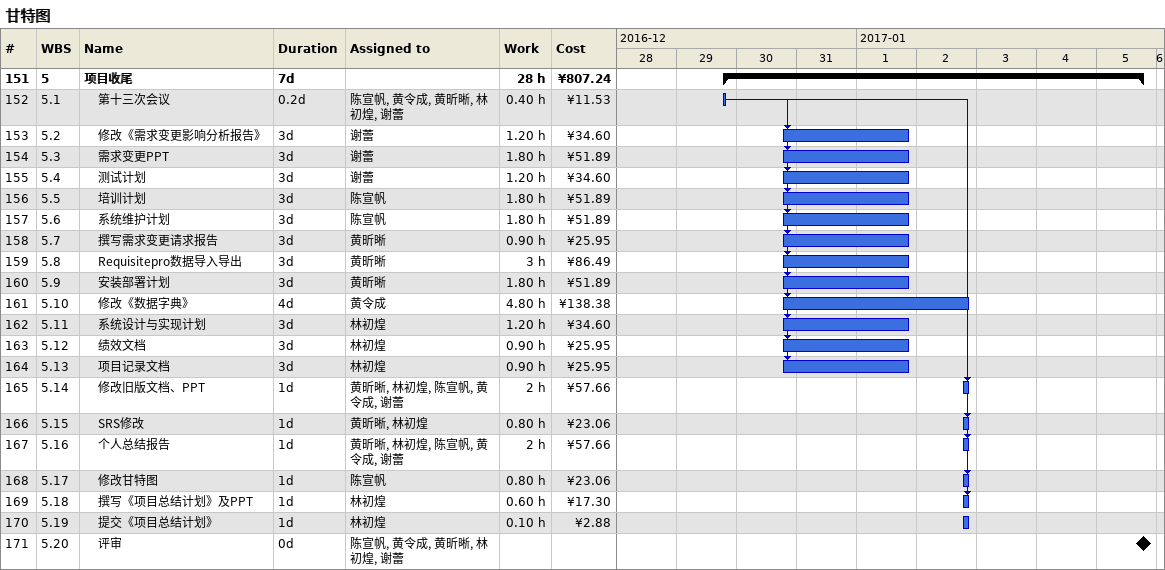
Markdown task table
甘特图

| ID | WBS | Task | Duration | Start | Finish | Predecessors | Resources | Work (h) | Cost (¥) |
|---|---|---|---|---|---|---|---|---|---|
| 151 | 5 | **项目收尾** | 7d | 2016-12-29 | 2017-01-05 |  |  | 28 | 807.24 |
| 152 | 5.1 | 第十三次会议 | 0.2d | 2016-12-29 | 2016-12-29 |  | 陈宣帆, 黄令成, 黄昕晰, 林初煌, 谢蕾 | 0.40 | 11.53 |
| 153 | 5.2 | 修改《需求变更影响分析报告》 | 3d | 2016-12-30 | 2017-01-01 | 152 | 谢蕾 | 1.20 | 34.60 |
| 154 | 5.3 | 需求变更PPT | 3d | 2016-12-30 | 2017-01-01 | 152 | 谢蕾 | 1.80 | 51.89 |
| 155 | 5.4 | 测试计划 | 3d | 2016-12-30 | 2017-01-01 | 152 | 谢蕾 | 1.20 | 34.60 |
| 156 | 5.5 | 培训计划 | 3d | 2016-12-30 | 2017-01-01 | 152 | 陈宣帆 | 1.80 | 51.89 |
| 157 | 5.6 | 系统维护计划 | 3d | 2016-12-30 | 2017-01-01 | 152 | 陈宣帆 | 1.80 | 51.89 |
| 158 | 5.7 | 撰写需求变更请求报告 | 3d | 2016-12-30 | 2017-01-01 | 152 | 黄昕晰 | 0.90 | 25.95 |
| 159 | 5.8 | Requisitepro数据导入导出 | 3d | 2016-12-30 | 2017-01-01 | 152 | 黄昕晰 | 3 | 86.49 |
| 160 | 5.9 | 安装部署计划 | 3d | 2016-12-30 | 2017-01-01 | 152 | 黄昕晰 | 1.80 | 51.89 |
| 161 | 5.10 | 修改《数据字典》 | 4d | 2016-12-30 | 2017-01-02 | 152 | 黄令成 | 4.80 | 138.38 |
| 162 | 5.11 | 系统设计与实现计划 | 3d | 2016-12-30 | 2017-01-01 | 152 | 林初煌 | 1.20 | 34.60 |
| 163 | 5.12 | 绩效文档 | 3d | 2016-12-30 | 2017-01-01 | 152 | 林初煌 | 0.90 | 25.95 |
| 164 | 5.13 | 项目记录文档 | 3d | 2016-12-30 | 2017-01-01 | 152 | 林初煌 | 0.90 | 25.95 |
| 165 | 5.14 | 修改旧版文档、PPT | 1d | 2017-01-02 | 2017-01-02 | 152 | 黄昕晰, 林初煌, 陈宣帆, 黄令成, 谢蕾 | 2 | 57.66 |
| 166 | 5.15 | SRS修改 | 1d | 2017-01-02 | 2017-01-02 | 152 | 黄昕晰, 林初煌 | 0.80 | 23.06 |
| 167 | 5.16 | 个人总结报告 | 1d | 2017-01-02 | 2017-01-02 | 152 | 黄昕晰, 林初煌, 陈宣帆, 黄令成, 谢蕾 | 2 | 57.66 |
| 168 | 5.17 | 修改甘特图 | 1d | 2017-01-02 | 2017-01-02 | 152 | 陈宣帆 | 0.80 | 23.06 |
| 169 | 5.18 | 撰写《项目总结计划》及PPT | 1d | 2017-01-02 | 2017-01-02 | 152 | 林初煌 | 0.60 | 17.30 |
| 170 | 5.19 | 提交《项目总结计划》 | 1d | 2017-01-02 | 2017-01-02 |  | 林初煌 | 0.10 | 2.88 |
| 171 | 5.20 | 评审 | 0d | 2017-01-05 | 2017-01-05 |  | 陈宣帆, 黄令成, 黄昕晰, 林初煌, 谢蕾 |  |  |
